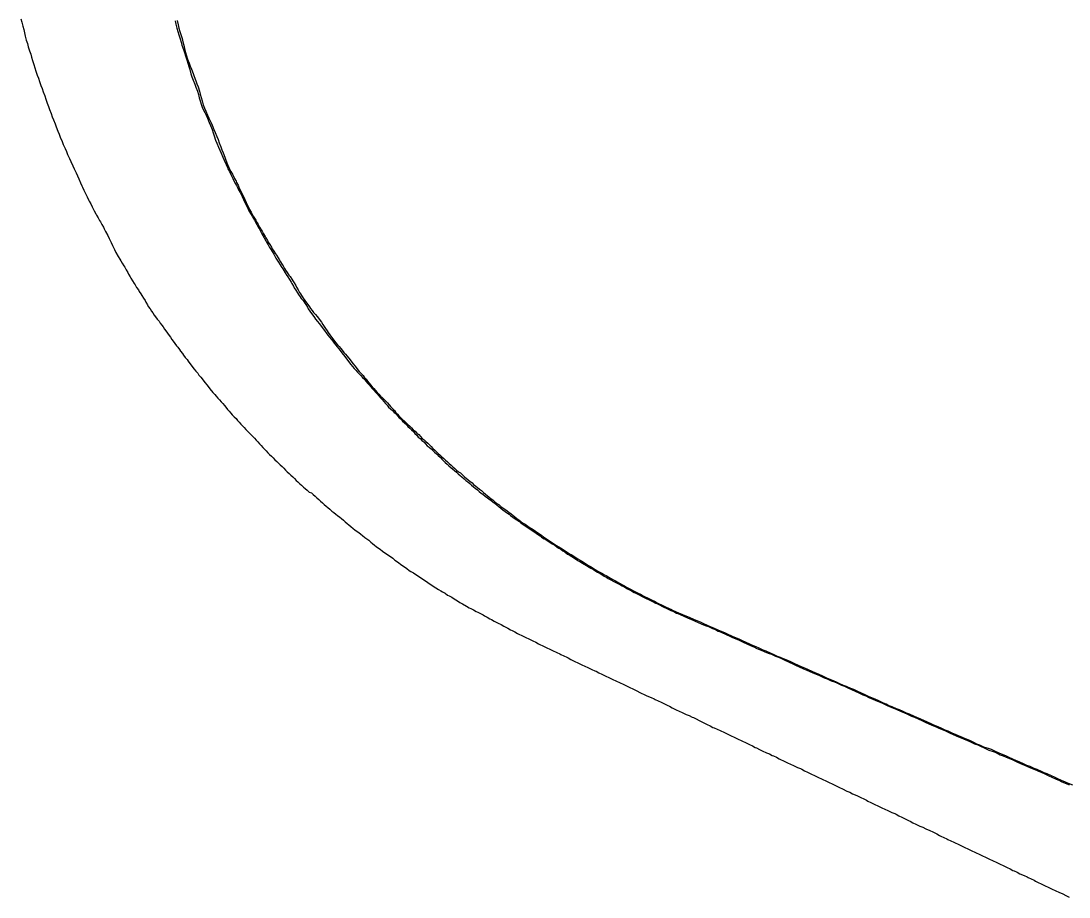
# Model space of a CAD drawing. Header units: millimetres. Extents: x 1.9 to 6, y -16.7 to 0.
# Drawn here: x 2.244 to 3.655, y -5.373 to -4.194 of the extents above; entities that cross this region are included whole.
import ezdxf

# ---------------------------------------------------------------- set-up
doc = ezdxf.new("R2010")
doc.units = ezdxf.units.MM
doc.header["$MEASUREMENT"] = 0
for name, color, linetype in [('Actual_1', 7, 'Continuous'), ('Actual_2', 7, 'Continuous'), ('Actual_3', 7, 'Continuous')]:
    doc.layers.add(name, color=color, linetype=linetype)

msp = doc.modelspace()

# ---------------------------------------------------------------- linework, layer by layer
at = {"layer": 'Actual_1'}
msp.add_lwpolyline([(2.4543, -4.1939), (2.4557, -4.1994), (2.4568, -4.2038), (2.4579, -4.2083), (2.4592, -4.2127), (2.461, -4.2181), (2.4621, -4.2225), (2.4632, -4.2269), (2.4644, -4.2313), (2.4658, -4.2368), (2.467, -4.2413), (2.4684, -4.2455), (2.4706, -4.2511), (2.4721, -4.2553), (2.4738, -4.2593), (2.4758, -4.265), (2.4773, -4.2692), (2.4795, -4.2748), (2.481, -4.2789), (2.4825, -4.2831), (2.4844, -4.2886), (2.4855, -4.2929), (2.4866, -4.2974), (2.4879, -4.3017), (2.4896, -4.3073), (2.491, -4.3116), (2.4928, -4.3156), (2.4952, -4.3212), (2.4971, -4.3251), (2.4996, -4.3307), (2.5014, -4.3346), (2.5039, -4.3402), (2.5055, -4.3443), (2.5079, -4.3498), (2.5094, -4.3539), (2.5111, -4.3581), (2.5132, -4.3636), (2.5147, -4.3678), (2.5164, -4.3719), (2.5184, -4.3776), (2.5199, -4.3817), (2.5223, -4.3873), (2.5239, -4.3914), (2.5268, -4.397), (2.5287, -4.4007), (2.5318, -4.4062), (2.5337, -4.41), (2.5344, -4.4118), (2.5365, -4.4155), (2.5381, -4.4195), (2.5409, -4.4251), (2.5427, -4.4289), (2.5455, -4.4345), (2.5472, -4.4384), (2.5492, -4.4422), (2.55, -4.444), (2.5518, -4.4479), (2.5539, -4.4515), (2.5549, -4.4534), (2.5568, -4.4571), (2.5601, -4.4626), (2.5621, -4.4661), (2.5633, -4.4681), (2.5654, -4.4716), (2.5675, -4.4752), (2.5687, -4.4771), (2.5706, -4.4807), (2.5729, -4.4842), (2.5739, -4.4862), (2.5759, -4.4898), (2.577, -4.4919), (2.5792, -4.4953), (2.5813, -4.4988), (2.5825, -4.5008), (2.5846, -4.5043), (2.587, -4.5076), (2.5882, -4.5097), (2.5903, -4.5131), (2.5916, -4.5152), (2.5937, -4.5185), (2.5959, -4.522), (2.5971, -4.524), (2.5991, -4.5275), (2.6002, -4.5297), (2.6027, -4.5329), (2.6049, -4.5362), (2.6064, -4.5383), (2.6086, -4.5416), (2.6099, -4.5438), (2.6121, -4.5469), (2.6141, -4.5505), (2.6152, -4.5524), (2.6172, -4.5561), (2.6193, -4.5596), (2.6205, -4.5617), (2.6226, -4.5651), (2.624, -4.5673), (2.6264, -4.5704), (2.6287, -4.5735), (2.6302, -4.5757), (2.6324, -4.5789), (2.634, -4.5811), (2.6363, -4.5841), (2.6379, -4.5866), (2.6405, -4.5893), (2.6429, -4.5921), (2.6446, -4.5944), (2.6468, -4.5974), (2.6485, -4.5996), (2.6506, -4.6028), (2.6542, -4.6081), (2.6563, -4.6115), (2.6577, -4.6136), (2.6599, -4.6169), (2.6639, -4.6222), (2.6662, -4.6251), (2.6681, -4.6274), (2.6703, -4.6302), (2.6723, -4.6325), (2.6746, -4.6353), (2.6766, -4.6375), (2.6789, -4.6403), (2.6808, -4.6427), (2.6832, -4.6453), (2.6874, -4.6504), (2.6897, -4.6533), (2.6914, -4.6555), (2.6936, -4.6586), (2.6953, -4.6608), (2.6976, -4.6638), (2.6995, -4.6662), (2.702, -4.6689), (2.7046, -4.6713), (2.7063, -4.6738), (2.7087, -4.6765), (2.7105, -4.6789), (2.7129, -4.6817), (2.7148, -4.684), (2.7171, -4.6868), (2.7191, -4.6891), (2.7214, -4.6918), (2.7235, -4.6942), (2.7259, -4.6967), (2.7282, -4.6992), (2.7306, -4.7014), (2.7329, -4.7038), (2.7353, -4.7061), (2.7375, -4.7084), (2.7399, -4.7109), (2.7417, -4.7132), (2.7442, -4.7158), (2.7468, -4.7184), (2.7485, -4.7209), (2.7509, -4.7235), (2.753, -4.7259), (2.7554, -4.7283), (2.7578, -4.7306), (2.7602, -4.7328), (2.7626, -4.7352), (2.765, -4.7374), (2.7674, -4.7398), (2.7698, -4.742), (2.7722, -4.7444), (2.7747, -4.7464), (2.777, -4.749), (2.7796, -4.7508), (2.7819, -4.7535), (2.7843, -4.756), (2.7868, -4.758), (2.7893, -4.7604), (2.7916, -4.7625), (2.794, -4.7649), (2.7964, -4.7671), (2.7986, -4.7695), (2.8011, -4.7719), (2.8035, -4.7743), (2.8059, -4.7765), (2.8085, -4.7788), (2.8108, -4.7809), (2.8134, -4.7832), (2.8157, -4.7854), (2.8183, -4.7877), (2.8206, -4.7899), (2.8231, -4.7922), (2.8254, -4.7944), (2.8281, -4.7967), (2.8305, -4.7986), (2.8332, -4.801), (2.8357, -4.8026), (2.8383, -4.8052), (2.841, -4.8077), (2.8434, -4.8095), (2.8462, -4.8118), (2.8485, -4.8137), (2.8513, -4.816), (2.8535, -4.8179), (2.8564, -4.8202), (2.8587, -4.822), (2.8615, -4.8244), (2.864, -4.8261), (2.8666, -4.8287), (2.8693, -4.8311), (2.8716, -4.8329), (2.8745, -4.8352), (2.8768, -4.8371), (2.8797, -4.8393), (2.8819, -4.8412), (2.8848, -4.8435), (2.8872, -4.8451), (2.89, -4.8476), (2.893, -4.85), (2.8953, -4.8515), (2.8985, -4.8537), (2.9007, -4.8552), (2.9038, -4.8574), (2.909, -4.8614), (2.9118, -4.8638), (2.9141, -4.8656), (2.9172, -4.8678), (2.9194, -4.8695), (2.9226, -4.8717), (2.928, -4.8754), (2.9314, -4.8775), (2.9334, -4.8788), (2.9368, -4.881), (2.9421, -4.8847), (2.9453, -4.8869), (2.9475, -4.8884), (2.9507, -4.8906), (2.953, -4.892), (2.956, -4.8944), (2.9594, -4.8966), (2.9615, -4.8979), (2.965, -4.9), (2.9704, -4.9034), (2.9738, -4.9054), (2.9759, -4.9068), (2.9792, -4.909), (2.9825, -4.9113), (2.9847, -4.9125), (2.9882, -4.9145), (2.9903, -4.9157), (2.9936, -4.918), (2.997, -4.9201), (2.9991, -4.9214), (3.0025, -4.9235), (3.0079, -4.9271), (3.0115, -4.9291), (3.0135, -4.9303), (3.017, -4.9324), (3.0205, -4.9346), (3.0225, -4.9357), (3.0262, -4.9376), (3.0298, -4.9398), (3.0317, -4.9407), (3.0354, -4.9426), (3.0409, -4.9458), (3.0445, -4.9478), (3.0465, -4.9489), (3.05, -4.951), (3.0537, -4.9531), (3.0556, -4.9541), (3.0593, -4.9561), (3.0629, -4.9582), (3.0648, -4.9591), (3.0686, -4.961), (3.0723, -4.963), (3.0742, -4.9639), (3.078, -4.9658), (3.0817, -4.9678), (3.0835, -4.9687), (3.0873, -4.9706), (3.091, -4.9726), (3.0929, -4.9735), (3.0967, -4.9753), (3.1004, -4.9774), (3.1023, -4.9782), (3.1062, -4.98), (3.11, -4.982), (3.1117, -4.9828), (3.1157, -4.9845), (3.1196, -4.9864), (3.1213, -4.9872), (3.1252, -4.9889), (3.1292, -4.9907), (3.1348, -4.9932), (3.1389, -4.9948), (3.1445, -4.9973), (3.1486, -4.9988), (3.1525, -5.0006), (3.1582, -5.003), (3.1621, -5.0048), (3.1678, -5.0073), (3.1718, -5.009), (3.1774, -5.0115), (3.1814, -5.0131), (3.1853, -5.015), (3.191, -5.0174), (3.1949, -5.0192), (3.2006, -5.0217), (3.2046, -5.0234), (3.2102, -5.0259), (3.2141, -5.0276), (3.2197, -5.0303), (3.2237, -5.032), (3.2276, -5.034), (3.2333, -5.0362), (3.2373, -5.0379), (3.2429, -5.0404), (3.2469, -5.0421), (3.2525, -5.0447), (3.2565, -5.0464), (3.2621, -5.049), (3.2662, -5.0506), (3.2702, -5.0524), (3.2758, -5.0547), (3.2798, -5.0564), (3.2854, -5.059), (3.2894, -5.0607), (3.295, -5.0633), (3.299, -5.0649), (3.303, -5.0667), (3.3086, -5.0691), (3.3125, -5.0709), (3.3182, -5.0734), (3.3221, -5.0751), (3.3277, -5.0777), (3.3317, -5.0794), (3.3373, -5.082), (3.3413, -5.0837), (3.3452, -5.0856), (3.3509, -5.088), (3.355, -5.0897), (3.3606, -5.092), (3.3647, -5.0936), (3.3702, -5.0962), (3.3742, -5.0979), (3.3798, -5.1006), (3.3838, -5.1023), (3.3877, -5.1042), (3.3933, -5.1066), (3.3973, -5.1084), (3.4029, -5.1109), (3.4068, -5.1127), (3.4086, -5.1134), (3.4124, -5.1153), (3.4164, -5.117), (3.4221, -5.1195), (3.4261, -5.1211), (3.4301, -5.1229), (3.4358, -5.1252), (3.4397, -5.1269), (3.4454, -5.1295), (3.4494, -5.1311), (3.455, -5.1336), (3.459, -5.1353), (3.4629, -5.1371), (3.4686, -5.1396), (3.4726, -5.1414), (3.4782, -5.1439), (3.4822, -5.1456), (3.4878, -5.1482), (3.4917, -5.1498), (3.4973, -5.1525), (3.5014, -5.1541), (3.5055, -5.1558), (3.5111, -5.158), (3.5151, -5.1597), (3.5207, -5.1623), (3.5245, -5.1641), (3.5263, -5.1649), (3.5301, -5.1669), (3.5341, -5.1686), (3.5397, -5.1711), (3.546, -5.1727), (3.55, -5.1743), (3.5556, -5.1769), (3.5596, -5.1786), (3.5634, -5.1805), (3.5691, -5.1829), (3.5731, -5.1847), (3.5787, -5.1872), (3.5827, -5.1889), (3.5882, -5.1914), (3.5923, -5.1931), (3.5978, -5.1956), (3.6019, -5.1973), (3.6074, -5.1997), (3.6115, -5.2014), (3.6171, -5.2038), (3.6211, -5.2056), (3.6251, -5.2072), (3.6306, -5.2098), (3.6346, -5.2115), (3.6384, -5.2135), (3.6442, -5.2159), (3.6497, -5.2184), (3.6537, -5.2201), (3.6594, -5.2224)], dxfattribs=at)
at = {"layer": 'Actual_2'}
msp.add_lwpolyline([(2.2442, -4.1915), (2.2453, -4.196), (2.2466, -4.2014), (2.2479, -4.2058), (2.2489, -4.2103), (2.2499, -4.2147), (2.2514, -4.2203), (2.2528, -4.2246), (2.2541, -4.229), (2.2558, -4.2346), (2.2574, -4.2388), (2.2586, -4.2431), (2.2598, -4.2475), (2.2615, -4.253), (2.2628, -4.2573), (2.264, -4.2617), (2.266, -4.2673), (2.2676, -4.2715), (2.269, -4.2757), (2.2711, -4.2812), (2.2726, -4.2854), (2.274, -4.2897), (2.2761, -4.2952), (2.2775, -4.2994), (2.2794, -4.3051), (2.2811, -4.3092), (2.2825, -4.3134), (2.2847, -4.319), (2.2863, -4.3232), (2.2878, -4.3273), (2.2901, -4.3329), (2.2916, -4.337), (2.2938, -4.3427), (2.2956, -4.3467), (2.2971, -4.3508), (2.2996, -4.3564), (2.3012, -4.3604), (2.3037, -4.3661), (2.3054, -4.37), (2.307, -4.3741), (2.3096, -4.3796), (2.3113, -4.3836), (2.3141, -4.3892), (2.3158, -4.3931), (2.3185, -4.3986), (2.3201, -4.4026), (2.3219, -4.4066), (2.3243, -4.4123), (2.3261, -4.4162), (2.3269, -4.4179), (2.3288, -4.4218), (2.3306, -4.4256), (2.3315, -4.4274), (2.3334, -4.4312), (2.3352, -4.4351), (2.3361, -4.4369), (2.3381, -4.4406), (2.3399, -4.4444), (2.3408, -4.4463), (2.3429, -4.45), (2.3448, -4.4537), (2.3458, -4.4556), (2.3479, -4.4592), (2.3499, -4.4628), (2.3511, -4.4648), (2.353, -4.4684), (2.3553, -4.4718), (2.3563, -4.4739), (2.3581, -4.4775), (2.3611, -4.483), (2.3629, -4.4869), (2.3656, -4.4925), (2.3674, -4.4964), (2.3702, -4.502), (2.3721, -4.5058), (2.3752, -4.5113), (2.3772, -4.5149), (2.3784, -4.5169), (2.3806, -4.5204), (2.3827, -4.5239), (2.3839, -4.5258), (2.3859, -4.5294), (2.3881, -4.5329), (2.3891, -4.5349), (2.391, -4.5386), (2.392, -4.5406), (2.3943, -4.544), (2.3964, -4.5475), (2.3977, -4.5496), (2.3999, -4.553), (2.4023, -4.5561), (2.4035, -4.5583), (2.4056, -4.5617), (2.4069, -4.5638), (2.409, -4.5672), (2.4112, -4.5706), (2.4123, -4.5726), (2.4144, -4.5762), (2.4155, -4.5784), (2.4179, -4.5816), (2.4201, -4.5849), (2.4216, -4.587), (2.4237, -4.5903), (2.4252, -4.5926), (2.4276, -4.5956), (2.43, -4.5985), (2.4316, -4.6008), (2.4338, -4.6039), (2.4354, -4.6061), (2.4376, -4.6092), (2.439, -4.6115), (2.4415, -4.6144), (2.4438, -4.6176), (2.4453, -4.6197), (2.4474, -4.623), (2.4489, -4.6252), (2.4513, -4.6283), (2.4537, -4.6313), (2.4552, -4.6335), (2.4574, -4.6366), (2.4591, -4.6388), (2.4614, -4.6419), (2.463, -4.6441), (2.4654, -4.6471), (2.4679, -4.6499), (2.4693, -4.6523), (2.4715, -4.6554), (2.4732, -4.6576), (2.4754, -4.6607), (2.4771, -4.663), (2.4795, -4.6658), (2.4821, -4.6684), (2.4838, -4.6709), (2.4862, -4.6737), (2.4879, -4.676), (2.4902, -4.6789), (2.492, -4.6811), (2.4942, -4.6841), (2.496, -4.6864), (2.4984, -4.6892), (2.5026, -4.6943), (2.505, -4.6969), (2.507, -4.6993), (2.5093, -4.702), (2.5114, -4.7043), (2.5137, -4.7069), (2.5158, -4.7092), (2.5181, -4.7119), (2.5201, -4.7142), (2.5224, -4.717), (2.5243, -4.7193), (2.5267, -4.722), (2.5285, -4.7244), (2.5311, -4.727), (2.5337, -4.7294), (2.5355, -4.7319), (2.538, -4.7343), (2.5401, -4.7368), (2.5425, -4.7392), (2.5447, -4.7416), (2.547, -4.744), (2.5493, -4.7464), (2.5516, -4.7488), (2.5539, -4.7511), (2.5563, -4.7535), (2.5585, -4.7559), (2.5608, -4.7584), (2.5629, -4.7607), (2.5652, -4.7634), (2.5674, -4.7657), (2.5697, -4.7682), (2.572, -4.7706), (2.5743, -4.773), (2.5766, -4.7754), (2.5789, -4.7778), (2.5813, -4.7801), (2.5836, -4.7824), (2.5861, -4.7847), (2.5884, -4.7871), (2.5909, -4.7894), (2.5932, -4.7917), (2.5956, -4.794), (2.5979, -4.7963), (2.6004, -4.7986), (2.6027, -4.8009), (2.6052, -4.8032), (2.6075, -4.8055), (2.6099, -4.8078), (2.6122, -4.8102), (2.6147, -4.8125), (2.617, -4.8147), (2.6196, -4.8171), (2.6219, -4.8192), (2.6245, -4.8215), (2.6269, -4.8234), (2.6295, -4.8259), (2.6319, -4.8285), (2.6354, -4.8293), (2.6377, -4.8314), (2.6403, -4.8337), (2.6426, -4.8359), (2.6452, -4.8382), (2.6475, -4.8404), (2.6501, -4.8427), (2.6524, -4.8448), (2.655, -4.8471), (2.6574, -4.8491), (2.6601, -4.8515), (2.6627, -4.8541), (2.6652, -4.8557), (2.668, -4.858), (2.6703, -4.8598), (2.6732, -4.8621), (2.6754, -4.864), (2.6782, -4.8663), (2.6805, -4.8682), (2.6833, -4.8706), (2.6857, -4.8723), (2.6884, -4.8748), (2.6912, -4.8773), (2.6936, -4.8789), (2.6965, -4.8812), (2.6988, -4.8829), (2.7018, -4.8851), (2.7041, -4.8868), (2.707, -4.8892), (2.7122, -4.8932), (2.715, -4.8955), (2.7173, -4.8973), (2.7202, -4.8996), (2.7225, -4.9014), (2.7255, -4.9037), (2.7277, -4.9052), (2.7307, -4.9076), (2.7338, -4.91), (2.736, -4.9114), (2.7393, -4.9136), (2.7415, -4.9151), (2.7446, -4.9174), (2.7474, -4.9198), (2.7498, -4.9213), (2.7528, -4.9236), (2.755, -4.9253), (2.7581, -4.9275), (2.7603, -4.9291), (2.7635, -4.9313), (2.7667, -4.9337), (2.7689, -4.935), (2.7723, -4.937), (2.7744, -4.9383), (2.7777, -4.9405), (2.7809, -4.9427), (2.7831, -4.9441), (2.7863, -4.9463), (2.7885, -4.9478), (2.7917, -4.95), (2.7949, -4.9524), (2.797, -4.9537), (2.8005, -4.9558), (2.8025, -4.957), (2.806, -4.9592), (2.8095, -4.9613), (2.8115, -4.9625), (2.815, -4.9645), (2.8184, -4.9668), (2.8205, -4.9678), (2.824, -4.9698), (2.8261, -4.971), (2.8294, -4.9732), (2.8329, -4.9754), (2.8349, -4.9767), (2.8384, -4.9787), (2.8439, -4.982), (2.8476, -4.9839), (2.8496, -4.9848), (2.8532, -4.9869), (2.857, -4.9888), (2.8589, -4.9897), (2.8625, -4.9918), (2.8662, -4.9937), (2.8681, -4.9947), (2.8717, -4.9968), (2.8753, -4.9988), (2.8773, -4.9998), (2.881, -5.0018), (2.8847, -5.0038), (2.8865, -5.0047), (2.8903, -5.0066), (2.894, -5.0086), (2.8958, -5.0096), (2.8996, -5.0115), (2.9032, -5.0136), (2.9051, -5.0145), (2.9089, -5.0163), (2.9126, -5.0185), (2.9144, -5.0193), (2.9183, -5.0211), (2.9221, -5.0231), (2.9239, -5.0239), (2.9278, -5.0256), (2.9314, -5.0276), (2.9333, -5.0285), (2.9371, -5.0304), (2.9407, -5.0325), (2.9426, -5.0333), (2.9464, -5.0352), (2.9502, -5.0372), (2.952, -5.038), (2.9559, -5.0398), (2.9598, -5.0417), (2.9654, -5.0442), (2.9693, -5.046), (2.971, -5.0469), (2.9749, -5.0487), (2.9787, -5.0506), (2.9805, -5.0515), (2.9842, -5.0534), (2.9879, -5.0553), (2.9898, -5.0563), (2.9936, -5.0582), (2.9975, -5.06), (2.9992, -5.0608), (3.0032, -5.0626), (3.0071, -5.0643), (3.0127, -5.0669), (3.0166, -5.0687), (3.0184, -5.0695), (3.0221, -5.0715), (3.0259, -5.0733), (3.0278, -5.0742), (3.0315, -5.0762), (3.0354, -5.078), (3.0372, -5.0786), (3.041, -5.0806), (3.045, -5.0823), (3.0506, -5.0849), (3.0546, -5.0866), (3.0583, -5.0884), (3.0601, -5.0893), (3.0639, -5.0911), (3.0676, -5.0931), (3.0695, -5.0941), (3.0733, -5.0959), (3.0771, -5.0979), (3.0789, -5.0987), (3.0828, -5.1005), (3.0867, -5.1023), (3.0923, -5.1048), (3.0963, -5.1066), (3.098, -5.1074), (3.1018, -5.1092), (3.1057, -5.111), (3.1075, -5.1119), (3.1112, -5.1138), (3.115, -5.1157), (3.1169, -5.1166), (3.1206, -5.1186), (3.1244, -5.1204), (3.1262, -5.1212), (3.1301, -5.1232), (3.134, -5.1249), (3.1396, -5.1275), (3.1436, -5.1291), (3.1474, -5.131), (3.1492, -5.1318), (3.153, -5.1336), (3.1568, -5.1355), (3.1586, -5.1364), (3.1624, -5.1383), (3.1661, -5.1403), (3.168, -5.1411), (3.1718, -5.1429), (3.1756, -5.1449), (3.1774, -5.1457), (3.1813, -5.1474), (3.1852, -5.1493), (3.1909, -5.1518), (3.1947, -5.1536), (3.1965, -5.1545), (3.2003, -5.1564), (3.2041, -5.1582), (3.2059, -5.1591), (3.2097, -5.161), (3.2136, -5.1628), (3.2153, -5.1636), (3.2192, -5.1655), (3.2231, -5.1673), (3.2249, -5.168), (3.2286, -5.17), (3.2325, -5.1718), (3.2343, -5.1725), (3.2381, -5.1745), (3.242, -5.1763), (3.2476, -5.179), (3.2516, -5.1807), (3.2554, -5.1827), (3.2571, -5.1834), (3.261, -5.1851), (3.2648, -5.1871), (3.2666, -5.188), (3.2704, -5.1898), (3.2742, -5.1918), (3.276, -5.1926), (3.2799, -5.1944), (3.2838, -5.1962), (3.2894, -5.1988), (3.2933, -5.2005), (3.295, -5.2014), (3.2989, -5.2033), (3.3027, -5.2051), (3.3045, -5.206), (3.3083, -5.2079), (3.3122, -5.2098), (3.3139, -5.2106), (3.3178, -5.2125), (3.3217, -5.2142), (3.3235, -5.2149), (3.3273, -5.2169), (3.3312, -5.2186), (3.3367, -5.2214), (3.3406, -5.2232), (3.3461, -5.226), (3.35, -5.2278), (3.3556, -5.2306), (3.3596, -5.2323), (3.3634, -5.2342), (3.3691, -5.2367), (3.3729, -5.2386), (3.3746, -5.2394), (3.3785, -5.2412), (3.3822, -5.2431), (3.384, -5.2441), (3.3879, -5.2459), (3.3917, -5.2478), (3.3935, -5.2487), (3.3973, -5.2506), (3.4011, -5.2525), (3.4029, -5.2533), (3.4068, -5.2551), (3.4108, -5.2568), (3.4164, -5.2593), (3.4203, -5.261), (3.4221, -5.2618), (3.4258, -5.2638), (3.4296, -5.2656), (3.4315, -5.2665), (3.4351, -5.2686), (3.4389, -5.2704), (3.4408, -5.2713), (3.4445, -5.2733), (3.4485, -5.2751), (3.4541, -5.2777), (3.4581, -5.2794), (3.4619, -5.2813), (3.4675, -5.2837), (3.4713, -5.2857), (3.4731, -5.2865), (3.4769, -5.2884), (3.4807, -5.2903), (3.4825, -5.2912), (3.4863, -5.293), (3.4902, -5.295), (3.4919, -5.2958), (3.4959, -5.2975), (3.4998, -5.2993), (3.5015, -5.3001), (3.5054, -5.302), (3.5092, -5.3038), (3.511, -5.3046), (3.5148, -5.3066), (3.5186, -5.3084), (3.5204, -5.3093), (3.5242, -5.3112), (3.5281, -5.313), (3.5298, -5.3138), (3.5337, -5.3157), (3.5376, -5.3174), (3.5432, -5.3201), (3.5471, -5.3218), (3.5527, -5.3246), (3.5566, -5.3263), (3.5621, -5.3291), (3.566, -5.3308), (3.5698, -5.3328), (3.5716, -5.3336), (3.5754, -5.3354), (3.5792, -5.3374), (3.581, -5.3382), (3.5849, -5.34), (3.5888, -5.3419), (3.5945, -5.3444), (3.5983, -5.3462), (3.6, -5.347), (3.6039, -5.3489), (3.6077, -5.3507), (3.6095, -5.3517), (3.6133, -5.3536), (3.6171, -5.3554), (3.6189, -5.3563), (3.6227, -5.3581), (3.6267, -5.3599), (3.6284, -5.3607), (3.6323, -5.3626), (3.6362, -5.3643), (3.6418, -5.367), (3.6457, -5.3687), (3.6512, -5.3715), (3.6551, -5.3733)], dxfattribs=at)
at = {"layer": 'Actual_3'}
msp.add_lwpolyline([(2.4516, -4.1943), (2.4528, -4.1987), (2.4541, -4.2042), (2.4552, -4.2086), (2.4565, -4.213), (2.4583, -4.2185), (2.4596, -4.2228), (2.4609, -4.2271), (2.463, -4.2327), (2.4644, -4.2369), (2.4658, -4.2412), (2.4676, -4.2467), (2.4688, -4.251), (2.47, -4.2554), (2.4713, -4.2598), (2.473, -4.2653), (2.4743, -4.2696), (2.4758, -4.2738), (2.4781, -4.2794), (2.4797, -4.2835), (2.4818, -4.289), (2.483, -4.2932), (2.4841, -4.2976), (2.4854, -4.302), (2.4872, -4.3076), (2.4887, -4.3118), (2.4915, -4.3174), (2.4933, -4.3213), (2.4952, -4.3251), (2.4974, -4.3308), (2.4991, -4.3349), (2.5014, -4.3405), (2.5027, -4.3447), (2.5043, -4.3489), (2.5062, -4.3545), (2.5077, -4.3587), (2.5102, -4.3643), (2.5118, -4.3683), (2.5137, -4.3722), (2.5161, -4.3778), (2.5178, -4.3818), (2.5204, -4.3874), (2.5221, -4.3914), (2.5228, -4.3931), (2.5248, -4.3969), (2.5266, -4.4008), (2.5274, -4.4027), (2.5295, -4.4064), (2.5313, -4.4102), (2.5322, -4.4121), (2.5343, -4.4158), (2.5362, -4.4195), (2.5371, -4.4214), (2.5391, -4.4251), (2.5409, -4.4289), (2.5417, -4.4307), (2.5437, -4.4345), (2.5454, -4.4384), (2.5482, -4.444), (2.55, -4.4478), (2.5509, -4.4498), (2.5532, -4.4534), (2.5552, -4.457), (2.5563, -4.4589), (2.5584, -4.4625), (2.5605, -4.466), (2.5616, -4.468), (2.5636, -4.4716), (2.5658, -4.4751), (2.5667, -4.4771), (2.5686, -4.4808), (2.5717, -4.4863), (2.5737, -4.49), (2.5747, -4.492), (2.5769, -4.4955), (2.5789, -4.499), (2.5801, -4.501), (2.5822, -4.5046), (2.5844, -4.508), (2.5855, -4.51), (2.5874, -4.5136), (2.5908, -4.5191), (2.5929, -4.5226), (2.5943, -4.5246), (2.5965, -4.528), (2.6, -4.5333), (2.6021, -4.5368), (2.6034, -4.5388), (2.6055, -4.5422), (2.6077, -4.5457), (2.6089, -4.5477), (2.6109, -4.5512), (2.612, -4.5534), (2.6143, -4.5567), (2.6165, -4.56), (2.6179, -4.5622), (2.6201, -4.5654), (2.6215, -4.5678), (2.624, -4.5707), (2.6262, -4.5739), (2.6276, -4.576), (2.6297, -4.5794), (2.6309, -4.5815), (2.6332, -4.5848), (2.6354, -4.5881), (2.637, -4.5903), (2.6391, -4.5934), (2.6408, -4.5957), (2.6432, -4.5986), (2.6457, -4.6014), (2.6473, -4.6038), (2.6496, -4.6067), (2.6513, -4.609), (2.6535, -4.612), (2.6552, -4.6142), (2.6574, -4.6173), (2.6615, -4.6225), (2.6638, -4.6254), (2.6657, -4.6277), (2.668, -4.6304), (2.67, -4.6327), (2.6722, -4.6356), (2.6739, -4.6377), (2.6762, -4.6408), (2.6801, -4.646), (2.6824, -4.6491), (2.6842, -4.6513), (2.6864, -4.6543), (2.6883, -4.6565), (2.6906, -4.6594), (2.6925, -4.6618), (2.695, -4.6643), (2.697, -4.6669), (2.6996, -4.6691), (2.7015, -4.6716), (2.7041, -4.674), (2.7067, -4.6764), (2.7084, -4.6789), (2.7108, -4.6817), (2.7127, -4.684), (2.715, -4.6867), (2.7171, -4.689), (2.7194, -4.6917), (2.7216, -4.6939), (2.7239, -4.6966), (2.726, -4.6989), (2.7283, -4.7015), (2.7304, -4.7038), (2.7328, -4.7064), (2.7347, -4.7089), (2.7372, -4.7114), (2.7391, -4.714), (2.7417, -4.7162), (2.7444, -4.7185), (2.7464, -4.721), (2.749, -4.7231), (2.7511, -4.7257), (2.7532, -4.7283), (2.7558, -4.7304), (2.7577, -4.733), (2.7604, -4.7351), (2.763, -4.7374), (2.7651, -4.7399), (2.7676, -4.7421), (2.7697, -4.7446), (2.7723, -4.7469), (2.7743, -4.7494), (2.7768, -4.7518), (2.779, -4.7542), (2.7814, -4.7564), (2.7838, -4.7589), (2.7863, -4.7608), (2.7888, -4.7633), (2.7911, -4.7659), (2.7937, -4.7678), (2.7961, -4.7702), (2.7986, -4.7723), (2.801, -4.7746), (2.8034, -4.7768), (2.8058, -4.7792), (2.8082, -4.7814), (2.8106, -4.7838), (2.8129, -4.7861), (2.8153, -4.7884), (2.8177, -4.7907), (2.8203, -4.793), (2.8226, -4.7951), (2.8254, -4.7974), (2.8276, -4.7994), (2.8304, -4.8017), (2.8327, -4.8037), (2.8354, -4.8061), (2.8378, -4.8079), (2.8405, -4.8104), (2.8431, -4.8129), (2.8456, -4.8146), (2.8483, -4.8169), (2.8506, -4.8188), (2.8534, -4.8211), (2.8557, -4.8231), (2.8585, -4.8254), (2.8608, -4.8273), (2.8637, -4.8296), (2.866, -4.8312), (2.8689, -4.8337), (2.8719, -4.836), (2.8741, -4.8376), (2.8772, -4.8398), (2.8794, -4.8415), (2.8824, -4.8438), (2.8848, -4.8453), (2.8876, -4.8479), (2.8903, -4.8503), (2.8927, -4.852), (2.8957, -4.8543), (2.8979, -4.856), (2.9011, -4.8582), (2.9033, -4.8596), (2.9064, -4.862), (2.9095, -4.8643), (2.9117, -4.8658), (2.915, -4.868), (2.9171, -4.8695), (2.9203, -4.8718), (2.9256, -4.8756), (2.9289, -4.8777), (2.931, -4.8792), (2.9343, -4.8813), (2.9396, -4.8851), (2.9428, -4.8873), (2.945, -4.8888), (2.9483, -4.891), (2.9505, -4.8921), (2.9537, -4.8945), (2.9572, -4.8966), (2.9593, -4.8978), (2.9627, -4.8999), (2.9658, -4.9023), (2.9681, -4.9036), (2.9714, -4.9057), (2.9735, -4.9072), (2.9768, -4.9093), (2.98, -4.9117), (2.9822, -4.9129), (2.9856, -4.915), (2.9877, -4.9163), (2.9911, -4.9185), (2.9944, -4.9207), (2.9965, -4.9219), (3, -4.924), (3.0055, -4.9273), (3.0091, -4.9293), (3.0111, -4.9305), (3.0146, -4.9326), (3.0181, -4.9348), (3.0201, -4.9359), (3.0236, -4.9379), (3.0291, -4.9413), (3.0327, -4.9433), (3.0347, -4.9444), (3.0383, -4.9465), (3.042, -4.9485), (3.0439, -4.9494), (3.0476, -4.9514), (3.0513, -4.9533), (3.0532, -4.9544), (3.0569, -4.9563), (3.0605, -4.9583), (3.0624, -4.9594), (3.0661, -4.9612), (3.0697, -4.9634), (3.0717, -4.9643), (3.0754, -4.9662), (3.081, -4.9693), (3.0848, -4.9711), (3.0904, -4.9739), (3.0943, -4.9757), (3.0981, -4.9777), (3.0999, -4.9784), (3.1038, -4.9802), (3.1076, -4.9822), (3.1094, -4.983), (3.1133, -4.9848), (3.1171, -4.9867), (3.1189, -4.9875), (3.1228, -4.9892), (3.1267, -4.9911), (3.1284, -4.9919), (3.1324, -4.9936), (3.1364, -4.9953), (3.142, -4.9978), (3.146, -4.9995), (3.1516, -5.002), (3.1556, -5.0037), (3.1596, -5.0055), (3.1653, -5.0077), (3.1694, -5.0093), (3.175, -5.0117), (3.179, -5.0133), (3.1828, -5.0153), (3.1846, -5.016), (3.1885, -5.0177), (3.1924, -5.0197), (3.1941, -5.0204), (3.1981, -5.0221), (3.2021, -5.0239), (3.2077, -5.0264), (3.2116, -5.0281), (3.2172, -5.0308), (3.2212, -5.0324), (3.2268, -5.035), (3.2308, -5.0367), (3.2347, -5.0386), (3.2404, -5.041), (3.2445, -5.0427), (3.2501, -5.045), (3.2543, -5.0465), (3.2598, -5.0489), (3.2639, -5.0505), (3.2678, -5.0523), (3.2695, -5.0531), (3.2734, -5.0549), (3.2773, -5.0568), (3.279, -5.0576), (3.2829, -5.0594), (3.2868, -5.0612), (3.2924, -5.0638), (3.2965, -5.0655), (3.3021, -5.068), (3.3061, -5.0696), (3.3101, -5.0714), (3.3157, -5.0738), (3.3197, -5.0755), (3.3253, -5.0781), (3.3293, -5.0797), (3.3349, -5.0822), (3.339, -5.0838), (3.343, -5.0856), (3.3486, -5.088), (3.3526, -5.0897), (3.3582, -5.0922), (3.3622, -5.0939), (3.3678, -5.0966), (3.3717, -5.0983), (3.3773, -5.101), (3.3813, -5.1027), (3.3852, -5.1046), (3.3909, -5.1069), (3.395, -5.1086), (3.4006, -5.111), (3.4045, -5.1127), (3.4063, -5.1135), (3.4101, -5.1154), (3.4141, -5.1171), (3.4197, -5.1196), (3.4238, -5.1213), (3.4278, -5.123), (3.4334, -5.1254), (3.4374, -5.1271), (3.443, -5.1297), (3.447, -5.1313), (3.4525, -5.134), (3.4565, -5.1357), (3.4621, -5.1384), (3.4661, -5.1401), (3.4701, -5.1418), (3.4758, -5.1441), (3.4798, -5.1458), (3.4854, -5.1483), (3.4893, -5.15), (3.4949, -5.1527), (3.4989, -5.1544), (3.5028, -5.1564), (3.5085, -5.1587), (3.5126, -5.1604), (3.5182, -5.1628), (3.5222, -5.1644), (3.5278, -5.1669), (3.5319, -5.1685), (3.5357, -5.1704), (3.5414, -5.1729), (3.5453, -5.1747), (3.547, -5.1755), (3.5528, -5.1772), (3.5567, -5.1789), (3.5622, -5.1817), (3.5663, -5.1834), (3.5703, -5.1851), (3.5759, -5.1874), (3.5799, -5.1891), (3.5854, -5.1917), (3.5895, -5.1934), (3.595, -5.1959), (3.5991, -5.1975), (3.603, -5.1993), (3.6087, -5.2016), (3.6127, -5.2033), (3.6183, -5.2058), (3.6223, -5.2075), (3.6278, -5.2101), (3.6318, -5.2118), (3.6374, -5.2145), (3.6413, -5.2162), (3.6452, -5.2181), (3.6509, -5.2205), (3.655, -5.2222)], dxfattribs=at)

doc.saveas('drawing.dxf')
